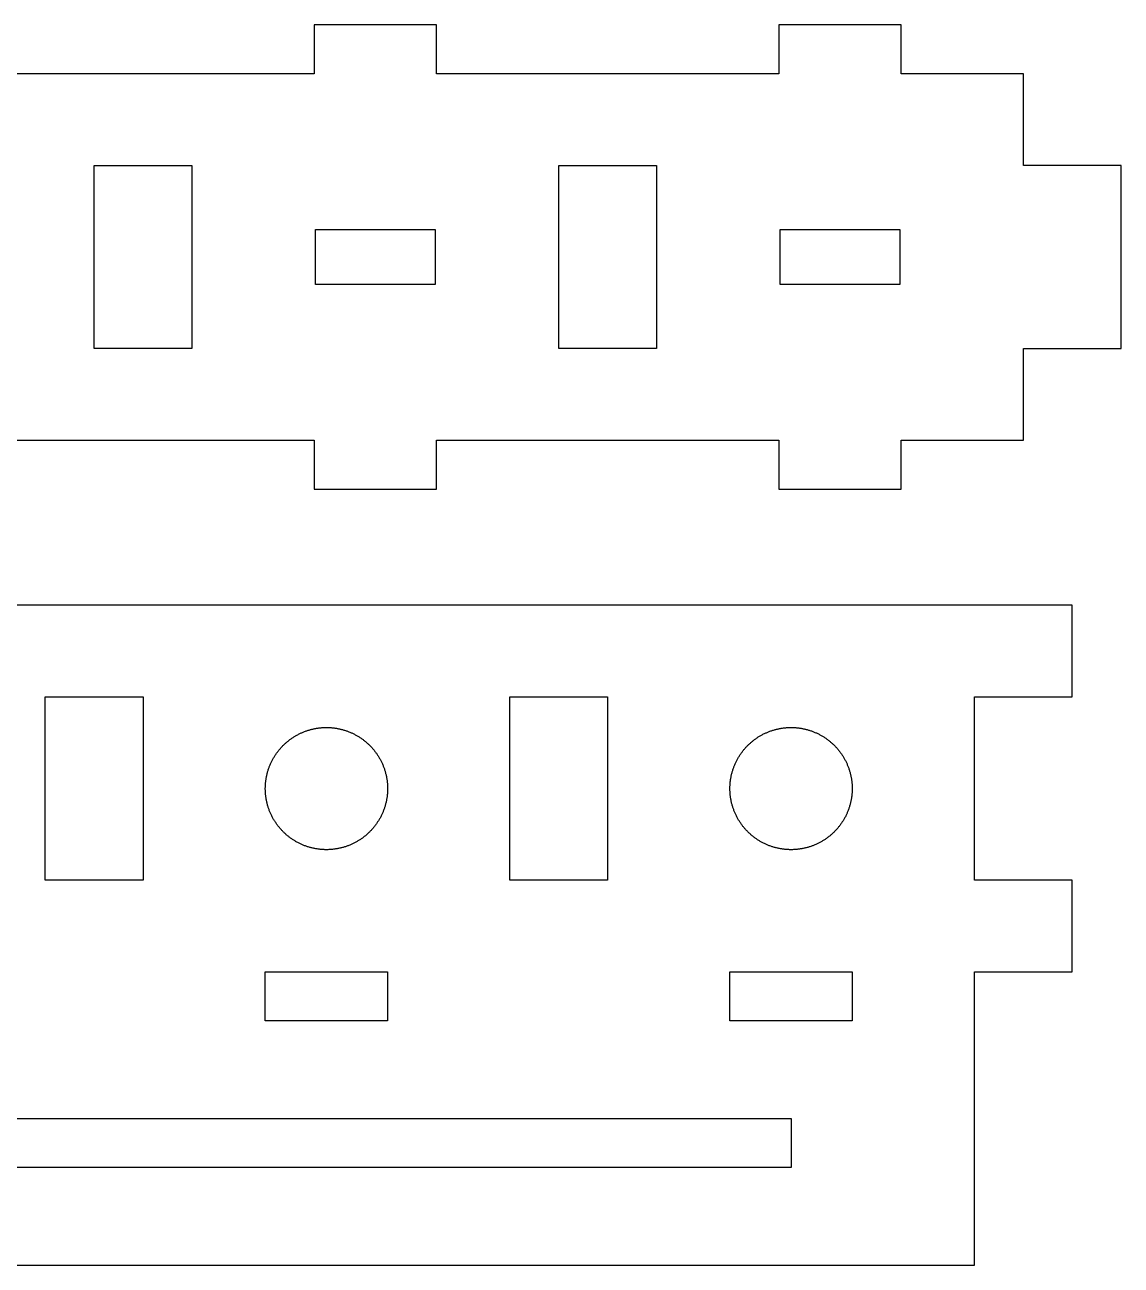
# Model space of a CAD drawing. Header units: metres. Extents: x -160 to 479, y -45 to 506.
# Drawn here: x 66.3 to 156, y 132 to 233.5 of the extents above; entities that cross this region are included whole.
import ezdxf

# ---------------------------------------------------------------- set-up
doc = ezdxf.new("R2010")
doc.units = ezdxf.units.M

msp = doc.modelspace()

# ---------------------------------------------------------------- linework, layer by layer
for p, q in [((100, 233.5), (90, 233.5)), ((90, 233.5), (90, 229.5)), ((100, 229.5), (100, 233.5)), ((138, 233.5), (128, 233.5)), ((128, 233.5), (128, 229.5)), ((138, 229.5), (138, 233.5)), ((90, 229.5), (62, 229.5)), ((128, 229.5), (100, 229.5)), ((148, 229.5), (138, 229.5)), ((148, 222), (148, 229.5)), ((72, 207), (72, 222)), ((72, 222), (80, 222)), ((80, 222), (80, 207)), ((110, 207), (110, 222)), ((110, 222), (118, 222)), ((118, 222), (118, 207)), ((156, 222), (148, 222)), ((156, 207), (156, 222)), ((90.11, 212.255), (90.11, 216.745)), ((90.11, 216.745), (99.89, 216.745)), ((99.89, 216.745), (99.89, 212.255)), ((128.11, 212.255), (128.11, 216.745)), ((128.11, 216.745), (137.89, 216.745)), ((137.89, 216.745), (137.89, 212.255)), ((99.89, 212.255), (90.11, 212.255)), ((137.89, 212.255), (128.11, 212.255)), ((80, 207), (72, 207)), ((118, 207), (110, 207)), ((148, 199.5), (148, 207)), ((148, 207), (156, 207)), ((62, 199.5), (90, 199.5)), ((90, 199.5), (90, 195.5)), ((100, 195.5), (100, 199.5)), ((100, 199.5), (128, 199.5)), ((128, 199.5), (128, 195.5)), ((138, 195.5), (138, 199.5)), ((138, 199.5), (148, 199.5)), ((90, 195.5), (100, 195.5)), ((128, 195.5), (138, 195.5)), ((152, 186), (-160, 186)), ((152, 178.5), (152, 186)), ((68, 163.5), (68, 178.5)), ((68, 178.5), (76, 178.5)), ((76, 178.5), (76, 163.5)), ((106, 163.5), (106, 178.5)), ((106, 178.5), (114, 178.5)), ((114, 178.5), (114, 163.5)), ((144, 163.5), (144, 178.5)), ((144, 178.5), (152, 178.5)), ((88.9855, 175.576), (89.0431, 175.601)), ((89.0431, 175.601), (89.1011, 175.625)), ((89.1011, 175.625), (89.1594, 175.649)), ((89.1594, 175.649), (89.2179, 175.672)), ((89.2179, 175.672), (89.2768, 175.694)), ((89.2768, 175.694), (89.3359, 175.715)), ((89.3359, 175.715), (89.3953, 175.735)), ((89.3953, 175.735), (89.4549, 175.755)), ((89.4549, 175.755), (89.5148, 175.774)), ((89.5148, 175.774), (89.5749, 175.793)), ((89.5749, 175.793), (89.6352, 175.81)), ((89.6352, 175.81), (89.6958, 175.827)), ((89.6958, 175.827), (89.7565, 175.843)), ((89.7565, 175.843), (89.8175, 175.858)), ((89.8175, 175.858), (89.8786, 175.873)), ((89.8786, 175.873), (89.94, 175.886)), ((89.94, 175.886), (90.0014, 175.899)), ((90.0014, 175.899), (90.0631, 175.911)), ((90.0631, 175.911), (90.1249, 175.923)), ((90.1249, 175.923), (90.1868, 175.933)), ((90.1868, 175.933), (90.2489, 175.943)), ((90.2489, 175.943), (90.311, 175.952)), ((90.311, 175.952), (90.3733, 175.961)), ((90.3733, 175.961), (90.4357, 175.968)), ((90.4357, 175.968), (90.4982, 175.975)), ((90.4982, 175.975), (90.5607, 175.981)), ((90.5607, 175.981), (90.6234, 175.986)), ((90.6234, 175.986), (90.686, 175.99)), ((90.686, 175.99), (90.7488, 175.994)), ((90.7488, 175.994), (90.8115, 175.996)), ((90.8115, 175.996), (90.8743, 175.998)), ((90.8743, 175.998), (90.9372, 176)), ((90.9372, 176), (91, 176)), ((91, 176), (91.0628, 176)), ((91.0628, 176), (91.1256, 175.998)), ((91.1256, 175.998), (91.1884, 175.996)), ((91.1884, 175.996), (91.2512, 175.994)), ((91.2512, 175.994), (91.3139, 175.99)), ((91.3139, 175.99), (91.3766, 175.986)), ((91.3766, 175.986), (91.4393, 175.981)), ((91.4393, 175.981), (91.5018, 175.975)), ((91.5018, 175.975), (91.5643, 175.968)), ((91.5643, 175.968), (91.6267, 175.961)), ((91.6267, 175.961), (91.6889, 175.952)), ((91.6889, 175.952), (91.7511, 175.943)), ((91.7511, 175.943), (91.8132, 175.933)), ((91.8132, 175.933), (91.8751, 175.923)), ((91.8751, 175.923), (91.9369, 175.911)), ((91.9369, 175.911), (91.9985, 175.899)), ((91.9985, 175.899), (92.06, 175.886)), ((92.06, 175.886), (92.1214, 175.873)), ((92.1214, 175.873), (92.1825, 175.858)), ((92.1825, 175.858), (92.2434, 175.843)), ((92.2434, 175.843), (92.3042, 175.827)), ((92.3042, 175.827), (92.3647, 175.81)), ((92.3647, 175.81), (92.4251, 175.793)), ((92.4251, 175.793), (92.4852, 175.774)), ((92.4852, 175.774), (92.5451, 175.755)), ((92.5451, 175.755), (92.6047, 175.735)), ((92.6047, 175.735), (92.6641, 175.715)), ((92.6641, 175.715), (92.7232, 175.694)), ((92.7232, 175.694), (92.7821, 175.672)), ((92.7821, 175.672), (92.8406, 175.649)), ((92.8406, 175.649), (92.8989, 175.625)), ((92.8989, 175.625), (92.9569, 175.601)), ((92.9569, 175.601), (93.0145, 175.576)), ((126.985, 175.576), (127.043, 175.601)), ((127.043, 175.601), (127.101, 175.625)), ((127.101, 175.625), (127.159, 175.649)), ((127.159, 175.649), (127.218, 175.672)), ((127.218, 175.672), (127.277, 175.694)), ((127.277, 175.694), (127.336, 175.715)), ((127.336, 175.715), (127.395, 175.735)), ((127.395, 175.735), (127.455, 175.755)), ((127.455, 175.755), (127.515, 175.774)), ((127.515, 175.774), (127.575, 175.793)), ((127.575, 175.793), (127.635, 175.81)), ((127.635, 175.81), (127.696, 175.827)), ((127.696, 175.827), (127.757, 175.843)), ((127.757, 175.843), (127.818, 175.858)), ((127.818, 175.858), (127.879, 175.873)), ((127.879, 175.873), (127.94, 175.886)), ((127.94, 175.886), (128.001, 175.899)), ((128.001, 175.899), (128.063, 175.911)), ((128.063, 175.911), (128.125, 175.923)), ((128.125, 175.923), (128.187, 175.933)), ((128.187, 175.933), (128.249, 175.943)), ((128.249, 175.943), (128.311, 175.952)), ((128.311, 175.952), (128.373, 175.961)), ((128.373, 175.961), (128.436, 175.968)), ((128.436, 175.968), (128.498, 175.975)), ((128.498, 175.975), (128.561, 175.981)), ((128.561, 175.981), (128.623, 175.986)), ((128.623, 175.986), (128.686, 175.99)), ((128.686, 175.99), (128.749, 175.994)), ((128.749, 175.994), (128.812, 175.996)), ((128.812, 175.996), (128.874, 175.998)), ((128.874, 175.998), (128.937, 176)), ((128.937, 176), (129, 176)), ((129, 176), (129.063, 176)), ((129.063, 176), (129.126, 175.998)), ((129.126, 175.998), (129.188, 175.996)), ((129.188, 175.996), (129.251, 175.994)), ((129.251, 175.994), (129.314, 175.99)), ((129.314, 175.99), (129.377, 175.986)), ((129.377, 175.986), (129.439, 175.981)), ((129.439, 175.981), (129.502, 175.975)), ((129.502, 175.975), (129.564, 175.968)), ((129.564, 175.968), (129.627, 175.961)), ((129.627, 175.961), (129.689, 175.952)), ((129.689, 175.952), (129.751, 175.943)), ((129.751, 175.943), (129.813, 175.933)), ((129.813, 175.933), (129.875, 175.923)), ((129.875, 175.923), (129.937, 175.911)), ((129.937, 175.911), (129.999, 175.899)), ((129.999, 175.899), (130.06, 175.886)), ((130.06, 175.886), (130.121, 175.873)), ((130.121, 175.873), (130.182, 175.858)), ((130.182, 175.858), (130.243, 175.843)), ((130.243, 175.843), (130.304, 175.827)), ((130.304, 175.827), (130.365, 175.81)), ((130.365, 175.81), (130.425, 175.793)), ((130.425, 175.793), (130.485, 175.774)), ((130.485, 175.774), (130.545, 175.755)), ((130.545, 175.755), (130.605, 175.735)), ((130.605, 175.735), (130.664, 175.715)), ((130.664, 175.715), (130.723, 175.694)), ((130.723, 175.694), (130.782, 175.672)), ((130.782, 175.672), (130.841, 175.649)), ((130.841, 175.649), (130.899, 175.625)), ((130.899, 175.625), (130.957, 175.601)), ((130.957, 175.601), (131.015, 175.576)), ((87.4867, 174.558), (87.5317, 174.602)), ((87.5317, 174.602), (87.5773, 174.645)), ((87.5773, 174.645), (87.6233, 174.688)), ((87.6233, 174.688), (87.6699, 174.73)), ((87.6699, 174.73), (87.7171, 174.771)), ((87.7171, 174.771), (87.7647, 174.812)), ((87.7647, 174.812), (87.8129, 174.853)), ((87.8129, 174.853), (87.8615, 174.892)), ((87.8615, 174.892), (87.9107, 174.931)), ((87.9107, 174.931), (87.9603, 174.97)), ((87.9603, 174.97), (88.0105, 175.008)), ((88.0105, 175.008), (88.0611, 175.045)), ((88.0611, 175.045), (88.1121, 175.082)), ((88.1121, 175.082), (88.1637, 175.118)), ((88.1637, 175.118), (88.2156, 175.153)), ((88.2156, 175.153), (88.268, 175.188)), ((88.268, 175.188), (88.3209, 175.222)), ((88.3209, 175.222), (88.3741, 175.255)), ((88.3741, 175.255), (88.4278, 175.288)), ((88.4278, 175.288), (88.4819, 175.32)), ((88.4819, 175.32), (88.5364, 175.351)), ((88.5364, 175.351), (88.5912, 175.382)), ((88.5912, 175.382), (88.6465, 175.411)), ((88.6465, 175.411), (88.7021, 175.441)), ((88.7021, 175.441), (88.7581, 175.469)), ((88.7581, 175.469), (88.8144, 175.497)), ((88.8144, 175.497), (88.8711, 175.524)), ((88.8711, 175.524), (88.9281, 175.551)), ((88.9281, 175.551), (88.9855, 175.576)), ((93.0145, 175.576), (93.0719, 175.551)), ((93.0719, 175.551), (93.1289, 175.524)), ((93.1289, 175.524), (93.1856, 175.497)), ((93.1856, 175.497), (93.2419, 175.469)), ((93.2419, 175.469), (93.2979, 175.441)), ((93.2979, 175.441), (93.3535, 175.411)), ((93.3535, 175.411), (93.4088, 175.382)), ((93.4088, 175.382), (93.4636, 175.351)), ((93.4636, 175.351), (93.5181, 175.32)), ((93.5181, 175.32), (93.5722, 175.288)), ((93.5722, 175.288), (93.6259, 175.255)), ((93.6259, 175.255), (93.6791, 175.222)), ((93.6791, 175.222), (93.732, 175.188)), ((93.732, 175.188), (93.7844, 175.153)), ((93.7844, 175.153), (93.8363, 175.118)), ((93.8363, 175.118), (93.8879, 175.082)), ((93.8879, 175.082), (93.9389, 175.045)), ((93.9389, 175.045), (93.9895, 175.008)), ((93.9895, 175.008), (94.0396, 174.97)), ((94.0396, 174.97), (94.0893, 174.931)), ((94.0893, 174.931), (94.1384, 174.892)), ((94.1384, 174.892), (94.1871, 174.853)), ((94.1871, 174.853), (94.2353, 174.812)), ((94.2353, 174.812), (94.2829, 174.771)), ((94.2829, 174.771), (94.33, 174.73)), ((94.33, 174.73), (94.3767, 174.688)), ((94.3767, 174.688), (94.4227, 174.645)), ((94.4227, 174.645), (94.4683, 174.602)), ((94.4683, 174.602), (94.5132, 174.558)), ((125.487, 174.558), (125.532, 174.602)), ((125.532, 174.602), (125.577, 174.645)), ((125.577, 174.645), (125.623, 174.688)), ((125.623, 174.688), (125.67, 174.73)), ((125.67, 174.73), (125.717, 174.771)), ((125.717, 174.771), (125.765, 174.812)), ((125.765, 174.812), (125.813, 174.853)), ((125.813, 174.853), (125.862, 174.892)), ((125.862, 174.892), (125.911, 174.931)), ((125.911, 174.931), (125.96, 174.97)), ((125.96, 174.97), (126.01, 175.008)), ((126.01, 175.008), (126.061, 175.045)), ((126.061, 175.045), (126.112, 175.082)), ((126.112, 175.082), (126.164, 175.118)), ((126.164, 175.118), (126.216, 175.153)), ((126.216, 175.153), (126.268, 175.188)), ((126.268, 175.188), (126.321, 175.222)), ((126.321, 175.222), (126.374, 175.255)), ((126.374, 175.255), (126.428, 175.288)), ((126.428, 175.288), (126.482, 175.32)), ((126.482, 175.32), (126.536, 175.351)), ((126.536, 175.351), (126.591, 175.382)), ((126.591, 175.382), (126.646, 175.411)), ((126.646, 175.411), (126.702, 175.441)), ((126.702, 175.441), (126.758, 175.469)), ((126.758, 175.469), (126.814, 175.497)), ((126.814, 175.497), (126.871, 175.524)), ((126.871, 175.524), (126.928, 175.551)), ((126.928, 175.551), (126.985, 175.576)), ((131.015, 175.576), (131.072, 175.551)), ((131.072, 175.551), (131.129, 175.524)), ((131.129, 175.524), (131.186, 175.497)), ((131.186, 175.497), (131.242, 175.469)), ((131.242, 175.469), (131.298, 175.441)), ((131.298, 175.441), (131.354, 175.411)), ((131.354, 175.411), (131.409, 175.382)), ((131.409, 175.382), (131.464, 175.351)), ((131.464, 175.351), (131.518, 175.32)), ((131.518, 175.32), (131.572, 175.288)), ((131.572, 175.288), (131.626, 175.255)), ((131.626, 175.255), (131.679, 175.222)), ((131.679, 175.222), (131.732, 175.188)), ((131.732, 175.188), (131.784, 175.153)), ((131.784, 175.153), (131.836, 175.118)), ((131.836, 175.118), (131.888, 175.082)), ((131.888, 175.082), (131.939, 175.045)), ((131.939, 175.045), (131.99, 175.008)), ((131.99, 175.008), (132.04, 174.97)), ((132.04, 174.97), (132.089, 174.931)), ((132.089, 174.931), (132.138, 174.892)), ((132.138, 174.892), (132.187, 174.853)), ((132.187, 174.853), (132.235, 174.812)), ((132.235, 174.812), (132.283, 174.771)), ((132.283, 174.771), (132.33, 174.73)), ((132.33, 174.73), (132.377, 174.688)), ((132.377, 174.688), (132.423, 174.645)), ((132.423, 174.645), (132.468, 174.602)), ((132.468, 174.602), (132.513, 174.558)), ((86.6804, 173.518), (86.7124, 173.572)), ((86.7124, 173.572), (86.745, 173.626)), ((86.745, 173.626), (86.7784, 173.679)), ((86.7784, 173.679), (86.8123, 173.732)), ((86.8123, 173.732), (86.847, 173.784)), ((86.847, 173.784), (86.8823, 173.836)), ((86.8823, 173.836), (86.9183, 173.888)), ((86.9183, 173.888), (86.9549, 173.939)), ((86.9549, 173.939), (86.9922, 173.99)), ((86.9922, 173.99), (87.03, 174.04)), ((87.03, 174.04), (87.0686, 174.089)), ((87.0686, 174.089), (87.1077, 174.138)), ((87.1077, 174.138), (87.1474, 174.187)), ((87.1474, 174.187), (87.1878, 174.235)), ((87.1878, 174.235), (87.2287, 174.283)), ((87.2287, 174.283), (87.2703, 174.33)), ((87.2703, 174.33), (87.3124, 174.377)), ((87.3124, 174.377), (87.3551, 174.423)), ((87.3551, 174.423), (87.3985, 174.468)), ((87.3985, 174.468), (87.4423, 174.513)), ((87.4423, 174.513), (87.4867, 174.558)), ((94.5132, 174.558), (94.5577, 174.513)), ((94.5577, 174.513), (94.6015, 174.468)), ((94.6015, 174.468), (94.6448, 174.423)), ((94.6448, 174.423), (94.6876, 174.377)), ((94.6876, 174.377), (94.7297, 174.33)), ((94.7297, 174.33), (94.7713, 174.283)), ((94.7713, 174.283), (94.8122, 174.235)), ((94.8122, 174.235), (94.8526, 174.187)), ((94.8526, 174.187), (94.8923, 174.138)), ((94.8923, 174.138), (94.9314, 174.089)), ((94.9314, 174.089), (94.9699, 174.04)), ((94.9699, 174.04), (95.0078, 173.99)), ((95.0078, 173.99), (95.0451, 173.939)), ((95.0451, 173.939), (95.0817, 173.888)), ((95.0817, 173.888), (95.1177, 173.836)), ((95.1177, 173.836), (95.153, 173.784)), ((95.153, 173.784), (95.1876, 173.732)), ((95.1876, 173.732), (95.2216, 173.679)), ((95.2216, 173.679), (95.255, 173.626)), ((95.255, 173.626), (95.2876, 173.572)), ((95.2876, 173.572), (95.3196, 173.518)), ((124.68, 173.518), (124.712, 173.572)), ((124.712, 173.572), (124.745, 173.626)), ((124.745, 173.626), (124.778, 173.679)), ((124.778, 173.679), (124.812, 173.732)), ((124.812, 173.732), (124.847, 173.784)), ((124.847, 173.784), (124.882, 173.836)), ((124.882, 173.836), (124.918, 173.888)), ((124.918, 173.888), (124.955, 173.939)), ((124.955, 173.939), (124.992, 173.99)), ((124.992, 173.99), (125.03, 174.04)), ((125.03, 174.04), (125.069, 174.089)), ((125.069, 174.089), (125.108, 174.138)), ((125.108, 174.138), (125.147, 174.187)), ((125.147, 174.187), (125.188, 174.235)), ((125.188, 174.235), (125.229, 174.283)), ((125.229, 174.283), (125.27, 174.33)), ((125.27, 174.33), (125.312, 174.377)), ((125.312, 174.377), (125.355, 174.423)), ((125.355, 174.423), (125.398, 174.468)), ((125.398, 174.468), (125.442, 174.513)), ((125.442, 174.513), (125.487, 174.558)), ((132.513, 174.558), (132.558, 174.513)), ((132.558, 174.513), (132.602, 174.468)), ((132.602, 174.468), (132.645, 174.423)), ((132.645, 174.423), (132.688, 174.377)), ((132.688, 174.377), (132.73, 174.33)), ((132.73, 174.33), (132.771, 174.283)), ((132.771, 174.283), (132.812, 174.235)), ((132.812, 174.235), (132.853, 174.187)), ((132.853, 174.187), (132.892, 174.138)), ((132.892, 174.138), (132.931, 174.089)), ((132.931, 174.089), (132.97, 174.04)), ((132.97, 174.04), (133.008, 173.99)), ((133.008, 173.99), (133.045, 173.939)), ((133.045, 173.939), (133.082, 173.888)), ((133.082, 173.888), (133.118, 173.836)), ((133.118, 173.836), (133.153, 173.784)), ((133.153, 173.784), (133.188, 173.732)), ((133.188, 173.732), (133.222, 173.679)), ((133.222, 173.679), (133.255, 173.626)), ((133.255, 173.626), (133.288, 173.572)), ((133.288, 173.572), (133.32, 173.518)), ((86.2447, 172.545), (86.2645, 172.605)), ((86.2645, 172.605), (86.285, 172.664)), ((86.285, 172.664), (86.3063, 172.723)), ((86.3063, 172.723), (86.3284, 172.782)), ((86.3284, 172.782), (86.3511, 172.841)), ((86.3511, 172.841), (86.3746, 172.899)), ((86.3746, 172.899), (86.3988, 172.957)), ((86.3988, 172.957), (86.4238, 173.015)), ((86.4238, 173.015), (86.4495, 173.072)), ((86.4495, 173.072), (86.4759, 173.129)), ((86.4759, 173.129), (86.503, 173.186)), ((86.503, 173.186), (86.5308, 173.242)), ((86.5308, 173.242), (86.5593, 173.298)), ((86.5593, 173.298), (86.5885, 173.354)), ((86.5885, 173.354), (86.6185, 173.409)), ((86.6185, 173.409), (86.6491, 173.464)), ((86.6491, 173.464), (86.6804, 173.518)), ((95.3196, 173.518), (95.3509, 173.464)), ((95.3509, 173.464), (95.3815, 173.409)), ((95.3815, 173.409), (95.4115, 173.354)), ((95.4115, 173.354), (95.4407, 173.298)), ((95.4407, 173.298), (95.4692, 173.242)), ((95.4692, 173.242), (95.497, 173.186)), ((95.497, 173.186), (95.5241, 173.129)), ((95.5241, 173.129), (95.5505, 173.072)), ((95.5505, 173.072), (95.5762, 173.015)), ((95.5762, 173.015), (95.6012, 172.957)), ((95.6012, 172.957), (95.6254, 172.899)), ((95.6254, 172.899), (95.6489, 172.841)), ((95.6489, 172.841), (95.6716, 172.782)), ((95.6716, 172.782), (95.6937, 172.723)), ((95.6937, 172.723), (95.715, 172.664)), ((95.715, 172.664), (95.7355, 172.605)), ((95.7355, 172.605), (95.7553, 172.545)), ((124.245, 172.545), (124.264, 172.605)), ((124.264, 172.605), (124.285, 172.664)), ((124.285, 172.664), (124.306, 172.723)), ((124.306, 172.723), (124.328, 172.782)), ((124.328, 172.782), (124.351, 172.841)), ((124.351, 172.841), (124.375, 172.899)), ((124.375, 172.899), (124.399, 172.957)), ((124.399, 172.957), (124.424, 173.015)), ((124.424, 173.015), (124.449, 173.072)), ((124.449, 173.072), (124.476, 173.129)), ((124.476, 173.129), (124.503, 173.186)), ((124.503, 173.186), (124.531, 173.242)), ((124.531, 173.242), (124.559, 173.298)), ((124.559, 173.298), (124.589, 173.354)), ((124.589, 173.354), (124.618, 173.409)), ((124.618, 173.409), (124.649, 173.464)), ((124.649, 173.464), (124.68, 173.518)), ((133.32, 173.518), (133.351, 173.464)), ((133.351, 173.464), (133.382, 173.409)), ((133.382, 173.409), (133.411, 173.354)), ((133.411, 173.354), (133.441, 173.298)), ((133.441, 173.298), (133.469, 173.242)), ((133.469, 173.242), (133.497, 173.186)), ((133.497, 173.186), (133.524, 173.129)), ((133.524, 173.129), (133.551, 173.072)), ((133.551, 173.072), (133.576, 173.015)), ((133.576, 173.015), (133.601, 172.957)), ((133.601, 172.957), (133.625, 172.899)), ((133.625, 172.899), (133.649, 172.841)), ((133.649, 172.841), (133.672, 172.782)), ((133.672, 172.782), (133.694, 172.723)), ((133.694, 172.723), (133.715, 172.664)), ((133.715, 172.664), (133.735, 172.605)), ((133.735, 172.605), (133.755, 172.545)), ((86.0252, 171.502), (86.0319, 171.564)), ((86.0319, 171.564), (86.0394, 171.627)), ((86.0394, 171.627), (86.0477, 171.689)), ((86.0477, 171.689), (86.0567, 171.751)), ((86.0567, 171.751), (86.0666, 171.813)), ((86.0666, 171.813), (86.0772, 171.875)), ((86.0772, 171.875), (86.0886, 171.937)), ((86.0886, 171.937), (86.1007, 171.999)), ((86.1007, 171.999), (86.1136, 172.06)), ((86.1136, 172.06), (86.1274, 172.121)), ((86.1274, 172.121), (86.1418, 172.182)), ((86.1418, 172.182), (86.1571, 172.243)), ((86.1571, 172.243), (86.1731, 172.304)), ((86.1731, 172.304), (86.1898, 172.365)), ((86.1898, 172.365), (86.2074, 172.425)), ((86.2074, 172.425), (86.2257, 172.485)), ((86.2257, 172.485), (86.2447, 172.545)), ((95.7553, 172.545), (95.7743, 172.485)), ((95.7743, 172.485), (95.7926, 172.425)), ((95.7926, 172.425), (95.8101, 172.365)), ((95.8101, 172.365), (95.8269, 172.304)), ((95.8269, 172.304), (95.8429, 172.243)), ((95.8429, 172.243), (95.8582, 172.182)), ((95.8582, 172.182), (95.8726, 172.121)), ((95.8726, 172.121), (95.8863, 172.06)), ((95.8863, 172.06), (95.8993, 171.999)), ((95.8993, 171.999), (95.9114, 171.937)), ((95.9114, 171.937), (95.9228, 171.875)), ((95.9228, 171.875), (95.9334, 171.813)), ((95.9334, 171.813), (95.9433, 171.751)), ((95.9433, 171.751), (95.9523, 171.689)), ((95.9523, 171.689), (95.9606, 171.627)), ((95.9606, 171.627), (95.968, 171.564)), ((95.968, 171.564), (95.9747, 171.502)), ((124.025, 171.502), (124.032, 171.564)), ((124.032, 171.564), (124.039, 171.627)), ((124.039, 171.627), (124.048, 171.689)), ((124.048, 171.689), (124.057, 171.751)), ((124.057, 171.751), (124.067, 171.813)), ((124.067, 171.813), (124.077, 171.875)), ((124.077, 171.875), (124.089, 171.937)), ((124.089, 171.937), (124.101, 171.999)), ((124.101, 171.999), (124.114, 172.06)), ((124.114, 172.06), (124.127, 172.121)), ((124.127, 172.121), (124.142, 172.182)), ((124.142, 172.182), (124.157, 172.243)), ((124.157, 172.243), (124.173, 172.304)), ((124.173, 172.304), (124.19, 172.365)), ((124.19, 172.365), (124.207, 172.425)), ((124.207, 172.425), (124.226, 172.485)), ((124.226, 172.485), (124.245, 172.545)), ((133.755, 172.545), (133.774, 172.485)), ((133.774, 172.485), (133.793, 172.425)), ((133.793, 172.425), (133.81, 172.365)), ((133.81, 172.365), (133.827, 172.304)), ((133.827, 172.304), (133.843, 172.243)), ((133.843, 172.243), (133.858, 172.182)), ((133.858, 172.182), (133.873, 172.121)), ((133.873, 172.121), (133.886, 172.06)), ((133.886, 172.06), (133.899, 171.999)), ((133.899, 171.999), (133.911, 171.937)), ((133.911, 171.937), (133.923, 171.875)), ((133.923, 171.875), (133.933, 171.813)), ((133.933, 171.813), (133.943, 171.751)), ((133.943, 171.751), (133.952, 171.689)), ((133.952, 171.689), (133.961, 171.627)), ((133.961, 171.627), (133.968, 171.564)), ((133.968, 171.564), (133.975, 171.502)), ((86, 171), (86.0004, 171.063)), ((86.0004, 170.937), (86, 171)), ((86.0004, 171.063), (86.0016, 171.126)), ((86.0016, 170.874), (86.0004, 170.937)), ((86.0016, 171.126), (86.0035, 171.188)), ((86.0035, 170.812), (86.0016, 170.874)), ((86.0035, 171.188), (86.0063, 171.251)), ((86.0063, 170.749), (86.0035, 170.812)), ((86.0063, 171.251), (86.0099, 171.314)), ((86.0099, 170.686), (86.0063, 170.749)), ((86.0099, 171.314), (86.0142, 171.377)), ((86.0142, 170.623), (86.0099, 170.686)), ((86.0142, 171.377), (86.0193, 171.439)), ((86.0193, 170.561), (86.0142, 170.623)), ((86.0193, 171.439), (86.0252, 171.502)), ((86.0252, 170.498), (86.0193, 170.561)), ((95.9747, 171.502), (95.9807, 171.439)), ((95.9807, 170.561), (95.9747, 170.498)), ((95.9807, 171.439), (95.9858, 171.377)), ((95.9858, 170.623), (95.9807, 170.561)), ((95.9858, 171.377), (95.9901, 171.314)), ((95.9901, 170.686), (95.9858, 170.623)), ((95.9901, 171.314), (95.9937, 171.251)), ((95.9937, 170.749), (95.9901, 170.686)), ((95.9937, 171.251), (95.9964, 171.188)), ((95.9964, 170.812), (95.9937, 170.749)), ((95.9964, 171.188), (95.9984, 171.126)), ((95.9984, 170.874), (95.9964, 170.812)), ((95.9984, 171.126), (95.9996, 171.063)), ((95.9996, 170.937), (95.9984, 170.874)), ((95.9996, 171.063), (96, 171)), ((96, 171), (95.9996, 170.937)), ((124, 171.063), (124.002, 171.126)), ((124, 171), (124, 171.063)), ((124, 170.937), (124, 171)), ((124.002, 170.874), (124, 170.937)), ((124.002, 171.126), (124.004, 171.188)), ((124.004, 170.812), (124.002, 170.874)), ((124.004, 171.188), (124.006, 171.251)), ((124.006, 170.749), (124.004, 170.812)), ((124.006, 171.251), (124.01, 171.314)), ((124.01, 170.686), (124.006, 170.749)), ((124.01, 171.314), (124.014, 171.377)), ((124.014, 170.623), (124.01, 170.686)), ((124.014, 171.377), (124.019, 171.439)), ((124.019, 170.561), (124.014, 170.623)), ((124.019, 171.439), (124.025, 171.502)), ((124.025, 170.498), (124.019, 170.561)), ((133.975, 171.502), (133.981, 171.439)), ((133.981, 170.561), (133.975, 170.498)), ((133.981, 171.439), (133.986, 171.377)), ((133.986, 170.623), (133.981, 170.561)), ((133.986, 171.377), (133.99, 171.314)), ((133.99, 170.686), (133.986, 170.623)), ((133.99, 171.314), (133.994, 171.251)), ((133.994, 170.749), (133.99, 170.686)), ((133.994, 171.251), (133.996, 171.188)), ((133.996, 170.812), (133.994, 170.749)), ((133.996, 171.188), (133.998, 171.126)), ((133.998, 170.874), (133.996, 170.812)), ((133.998, 171.126), (134, 171.063)), ((134, 170.937), (133.998, 170.874)), ((134, 171.063), (134, 171)), ((134, 171), (134, 170.937)), ((86.0319, 170.436), (86.0252, 170.498)), ((86.0394, 170.373), (86.0319, 170.436)), ((86.0477, 170.311), (86.0394, 170.373)), ((86.0567, 170.249), (86.0477, 170.311)), ((86.0666, 170.187), (86.0567, 170.249)), ((86.0772, 170.125), (86.0666, 170.187)), ((86.0886, 170.063), (86.0772, 170.125)), ((86.1007, 170.001), (86.0886, 170.063)), ((86.1136, 169.94), (86.1007, 170.001)), ((86.1274, 169.879), (86.1136, 169.94)), ((86.1418, 169.818), (86.1274, 169.879)), ((86.1571, 169.757), (86.1418, 169.818)), ((86.1731, 169.696), (86.1571, 169.757)), ((86.1898, 169.635), (86.1731, 169.696)), ((86.2074, 169.575), (86.1898, 169.635)), ((86.2257, 169.515), (86.2074, 169.575)), ((86.2447, 169.455), (86.2257, 169.515)), ((95.7743, 169.515), (95.7553, 169.455)), ((95.7926, 169.575), (95.7743, 169.515)), ((95.8101, 169.635), (95.7926, 169.575)), ((95.8269, 169.696), (95.8101, 169.635)), ((95.8429, 169.757), (95.8269, 169.696)), ((95.8582, 169.818), (95.8429, 169.757)), ((95.8726, 169.879), (95.8582, 169.818)), ((95.8863, 169.94), (95.8726, 169.879)), ((95.8993, 170.001), (95.8863, 169.94)), ((95.9114, 170.063), (95.8993, 170.001)), ((95.9228, 170.125), (95.9114, 170.063)), ((95.9334, 170.187), (95.9228, 170.125)), ((95.9433, 170.249), (95.9334, 170.187)), ((95.9523, 170.311), (95.9433, 170.249)), ((95.9606, 170.373), (95.9523, 170.311)), ((95.968, 170.436), (95.9606, 170.373)), ((95.9747, 170.498), (95.968, 170.436)), ((124.032, 170.436), (124.025, 170.498)), ((124.039, 170.373), (124.032, 170.436)), ((124.048, 170.311), (124.039, 170.373)), ((124.057, 170.249), (124.048, 170.311)), ((124.067, 170.187), (124.057, 170.249)), ((124.077, 170.125), (124.067, 170.187)), ((124.089, 170.063), (124.077, 170.125)), ((124.101, 170.001), (124.089, 170.063)), ((124.114, 169.94), (124.101, 170.001)), ((124.127, 169.879), (124.114, 169.94)), ((124.142, 169.818), (124.127, 169.879)), ((124.157, 169.757), (124.142, 169.818)), ((124.173, 169.696), (124.157, 169.757)), ((124.19, 169.635), (124.173, 169.696)), ((124.207, 169.575), (124.19, 169.635)), ((124.226, 169.515), (124.207, 169.575)), ((124.245, 169.455), (124.226, 169.515)), ((133.774, 169.515), (133.755, 169.455)), ((133.793, 169.575), (133.774, 169.515)), ((133.81, 169.635), (133.793, 169.575)), ((133.827, 169.696), (133.81, 169.635)), ((133.843, 169.757), (133.827, 169.696)), ((133.858, 169.818), (133.843, 169.757)), ((133.873, 169.879), (133.858, 169.818)), ((133.886, 169.94), (133.873, 169.879)), ((133.899, 170.001), (133.886, 169.94)), ((133.911, 170.063), (133.899, 170.001)), ((133.923, 170.125), (133.911, 170.063)), ((133.933, 170.187), (133.923, 170.125)), ((133.943, 170.249), (133.933, 170.187)), ((133.952, 170.311), (133.943, 170.249)), ((133.961, 170.373), (133.952, 170.311)), ((133.968, 170.436), (133.961, 170.373)), ((133.975, 170.498), (133.968, 170.436)), ((86.2645, 169.395), (86.2447, 169.455)), ((86.285, 169.336), (86.2645, 169.395)), ((86.3063, 169.277), (86.285, 169.336)), ((86.3284, 169.218), (86.3063, 169.277)), ((86.3511, 169.159), (86.3284, 169.218)), ((86.3746, 169.101), (86.3511, 169.159)), ((86.3988, 169.043), (86.3746, 169.101)), ((86.4238, 168.985), (86.3988, 169.043)), ((86.4495, 168.928), (86.4238, 168.985)), ((86.4759, 168.871), (86.4495, 168.928)), ((86.503, 168.814), (86.4759, 168.871)), ((86.5308, 168.758), (86.503, 168.814)), ((86.5593, 168.702), (86.5308, 168.758)), ((86.5885, 168.646), (86.5593, 168.702)), ((86.6185, 168.591), (86.5885, 168.646)), ((86.6491, 168.536), (86.6185, 168.591)), ((86.6804, 168.482), (86.6491, 168.536)), ((95.3509, 168.536), (95.3196, 168.482)), ((95.3815, 168.591), (95.3509, 168.536)), ((95.4115, 168.646), (95.3815, 168.591)), ((95.4407, 168.702), (95.4115, 168.646)), ((95.4692, 168.758), (95.4407, 168.702)), ((95.497, 168.814), (95.4692, 168.758)), ((95.5241, 168.871), (95.497, 168.814)), ((95.5505, 168.928), (95.5241, 168.871)), ((95.5762, 168.985), (95.5505, 168.928)), ((95.6012, 169.043), (95.5762, 168.985)), ((95.6254, 169.101), (95.6012, 169.043)), ((95.6489, 169.159), (95.6254, 169.101)), ((95.6716, 169.218), (95.6489, 169.159)), ((95.6937, 169.277), (95.6716, 169.218)), ((95.715, 169.336), (95.6937, 169.277)), ((95.7355, 169.395), (95.715, 169.336)), ((95.7553, 169.455), (95.7355, 169.395)), ((124.264, 169.395), (124.245, 169.455)), ((124.285, 169.336), (124.264, 169.395)), ((124.306, 169.277), (124.285, 169.336)), ((124.328, 169.218), (124.306, 169.277)), ((124.351, 169.159), (124.328, 169.218)), ((124.375, 169.101), (124.351, 169.159)), ((124.399, 169.043), (124.375, 169.101)), ((124.424, 168.985), (124.399, 169.043)), ((124.449, 168.928), (124.424, 168.985)), ((124.476, 168.871), (124.449, 168.928)), ((124.503, 168.814), (124.476, 168.871)), ((124.531, 168.758), (124.503, 168.814)), ((124.559, 168.702), (124.531, 168.758)), ((124.589, 168.646), (124.559, 168.702)), ((124.618, 168.591), (124.589, 168.646)), ((124.649, 168.536), (124.618, 168.591)), ((124.68, 168.482), (124.649, 168.536)), ((133.351, 168.536), (133.32, 168.482)), ((133.382, 168.591), (133.351, 168.536)), ((133.411, 168.646), (133.382, 168.591)), ((133.441, 168.702), (133.411, 168.646)), ((133.469, 168.758), (133.441, 168.702)), ((133.497, 168.814), (133.469, 168.758)), ((133.524, 168.871), (133.497, 168.814)), ((133.551, 168.928), (133.524, 168.871)), ((133.576, 168.985), (133.551, 168.928)), ((133.601, 169.043), (133.576, 168.985)), ((133.625, 169.101), (133.601, 169.043)), ((133.649, 169.159), (133.625, 169.101)), ((133.672, 169.218), (133.649, 169.159)), ((133.694, 169.277), (133.672, 169.218)), ((133.715, 169.336), (133.694, 169.277)), ((133.735, 169.395), (133.715, 169.336)), ((133.755, 169.455), (133.735, 169.395)), ((86.7124, 168.428), (86.6804, 168.482)), ((86.745, 168.374), (86.7124, 168.428)), ((86.7784, 168.321), (86.745, 168.374)), ((86.8123, 168.268), (86.7784, 168.321)), ((86.847, 168.216), (86.8123, 168.268)), ((86.8823, 168.164), (86.847, 168.216)), ((86.9183, 168.112), (86.8823, 168.164)), ((86.9549, 168.061), (86.9183, 168.112)), ((86.9922, 168.01), (86.9549, 168.061)), ((87.03, 167.96), (86.9922, 168.01)), ((87.0686, 167.911), (87.03, 167.96)), ((87.1077, 167.862), (87.0686, 167.911)), ((87.1474, 167.813), (87.1077, 167.862)), ((87.1878, 167.765), (87.1474, 167.813)), ((87.2287, 167.717), (87.1878, 167.765)), ((87.2703, 167.67), (87.2287, 167.717)), ((87.3124, 167.623), (87.2703, 167.67)), ((87.3551, 167.577), (87.3124, 167.623)), ((87.3985, 167.532), (87.3551, 167.577)), ((87.4423, 167.487), (87.3985, 167.532)), ((87.4867, 167.442), (87.4423, 167.487)), ((94.5577, 167.487), (94.5132, 167.442)), ((94.6015, 167.532), (94.5577, 167.487)), ((94.6448, 167.577), (94.6015, 167.532)), ((94.6876, 167.623), (94.6448, 167.577)), ((94.7297, 167.67), (94.6876, 167.623)), ((94.7713, 167.717), (94.7297, 167.67)), ((94.8122, 167.765), (94.7713, 167.717)), ((94.8526, 167.813), (94.8122, 167.765)), ((94.8923, 167.862), (94.8526, 167.813)), ((94.9314, 167.911), (94.8923, 167.862)), ((94.9699, 167.96), (94.9314, 167.911)), ((95.0078, 168.01), (94.9699, 167.96)), ((95.0451, 168.061), (95.0078, 168.01)), ((95.0817, 168.112), (95.0451, 168.061)), ((95.1177, 168.164), (95.0817, 168.112)), ((95.153, 168.216), (95.1177, 168.164)), ((95.1876, 168.268), (95.153, 168.216)), ((95.2216, 168.321), (95.1876, 168.268)), ((95.255, 168.374), (95.2216, 168.321)), ((95.2876, 168.428), (95.255, 168.374)), ((95.3196, 168.482), (95.2876, 168.428)), ((124.712, 168.428), (124.68, 168.482)), ((124.745, 168.374), (124.712, 168.428)), ((124.778, 168.321), (124.745, 168.374)), ((124.812, 168.268), (124.778, 168.321)), ((124.847, 168.216), (124.812, 168.268)), ((124.882, 168.164), (124.847, 168.216)), ((124.918, 168.112), (124.882, 168.164)), ((124.955, 168.061), (124.918, 168.112)), ((124.992, 168.01), (124.955, 168.061)), ((125.03, 167.96), (124.992, 168.01)), ((125.069, 167.911), (125.03, 167.96)), ((125.108, 167.862), (125.069, 167.911)), ((125.147, 167.813), (125.108, 167.862)), ((125.188, 167.765), (125.147, 167.813)), ((125.229, 167.717), (125.188, 167.765)), ((125.27, 167.67), (125.229, 167.717)), ((125.312, 167.623), (125.27, 167.67)), ((125.355, 167.577), (125.312, 167.623)), ((125.398, 167.532), (125.355, 167.577)), ((125.442, 167.487), (125.398, 167.532)), ((125.487, 167.442), (125.442, 167.487)), ((132.558, 167.487), (132.513, 167.442)), ((132.602, 167.532), (132.558, 167.487)), ((132.645, 167.577), (132.602, 167.532)), ((132.688, 167.623), (132.645, 167.577)), ((132.73, 167.67), (132.688, 167.623)), ((132.771, 167.717), (132.73, 167.67)), ((132.812, 167.765), (132.771, 167.717)), ((132.853, 167.813), (132.812, 167.765)), ((132.892, 167.862), (132.853, 167.813)), ((132.931, 167.911), (132.892, 167.862)), ((132.97, 167.96), (132.931, 167.911)), ((133.008, 168.01), (132.97, 167.96)), ((133.045, 168.061), (133.008, 168.01)), ((133.082, 168.112), (133.045, 168.061)), ((133.118, 168.164), (133.082, 168.112)), ((133.153, 168.216), (133.118, 168.164)), ((133.188, 168.268), (133.153, 168.216)), ((133.222, 168.321), (133.188, 168.268)), ((133.255, 168.374), (133.222, 168.321)), ((133.288, 168.428), (133.255, 168.374)), ((133.32, 168.482), (133.288, 168.428)), ((87.5317, 167.398), (87.4867, 167.442)), ((87.5773, 167.355), (87.5317, 167.398)), ((87.6233, 167.312), (87.5773, 167.355)), ((87.6699, 167.27), (87.6233, 167.312)), ((87.7171, 167.229), (87.6699, 167.27)), ((87.7647, 167.188), (87.7171, 167.229)), ((87.8129, 167.147), (87.7647, 167.188)), ((87.8615, 167.108), (87.8129, 167.147)), ((87.9107, 167.069), (87.8615, 167.108)), ((87.9603, 167.03), (87.9107, 167.069)), ((88.0105, 166.992), (87.9603, 167.03)), ((88.0611, 166.955), (88.0105, 166.992)), ((88.1121, 166.918), (88.0611, 166.955)), ((88.1637, 166.882), (88.1121, 166.918)), ((88.2156, 166.847), (88.1637, 166.882)), ((88.268, 166.812), (88.2156, 166.847)), ((88.3209, 166.778), (88.268, 166.812)), ((88.3741, 166.745), (88.3209, 166.778)), ((88.4278, 166.712), (88.3741, 166.745)), ((88.4819, 166.68), (88.4278, 166.712)), ((88.5364, 166.649), (88.4819, 166.68)), ((88.5912, 166.618), (88.5364, 166.649)), ((88.6465, 166.589), (88.5912, 166.618)), ((88.7021, 166.559), (88.6465, 166.589)), ((88.7581, 166.531), (88.7021, 166.559)), ((88.8144, 166.503), (88.7581, 166.531)), ((88.8711, 166.476), (88.8144, 166.503)), ((88.9281, 166.449), (88.8711, 166.476)), ((93.1289, 166.476), (93.0719, 166.449)), ((93.1856, 166.503), (93.1289, 166.476)), ((93.2419, 166.531), (93.1856, 166.503)), ((93.2979, 166.559), (93.2419, 166.531)), ((93.3535, 166.589), (93.2979, 166.559)), ((93.4088, 166.618), (93.3535, 166.589)), ((93.4636, 166.649), (93.4088, 166.618)), ((93.5181, 166.68), (93.4636, 166.649)), ((93.5722, 166.712), (93.5181, 166.68)), ((93.6259, 166.745), (93.5722, 166.712)), ((93.6791, 166.778), (93.6259, 166.745)), ((93.732, 166.812), (93.6791, 166.778)), ((93.7844, 166.847), (93.732, 166.812)), ((93.8363, 166.882), (93.7844, 166.847)), ((93.8879, 166.918), (93.8363, 166.882)), ((93.9389, 166.955), (93.8879, 166.918)), ((93.9895, 166.992), (93.9389, 166.955)), ((94.0396, 167.03), (93.9895, 166.992)), ((94.0893, 167.069), (94.0396, 167.03)), ((94.1384, 167.108), (94.0893, 167.069)), ((94.1871, 167.147), (94.1384, 167.108)), ((94.2353, 167.188), (94.1871, 167.147)), ((94.2829, 167.229), (94.2353, 167.188)), ((94.33, 167.27), (94.2829, 167.229)), ((94.3767, 167.312), (94.33, 167.27)), ((94.4227, 167.355), (94.3767, 167.312)), ((94.4683, 167.398), (94.4227, 167.355)), ((94.5132, 167.442), (94.4683, 167.398)), ((125.532, 167.398), (125.487, 167.442)), ((125.577, 167.355), (125.532, 167.398)), ((125.623, 167.312), (125.577, 167.355)), ((125.67, 167.27), (125.623, 167.312)), ((125.717, 167.229), (125.67, 167.27)), ((125.765, 167.188), (125.717, 167.229)), ((125.813, 167.147), (125.765, 167.188)), ((125.862, 167.108), (125.813, 167.147)), ((125.911, 167.069), (125.862, 167.108)), ((125.96, 167.03), (125.911, 167.069)), ((126.01, 166.992), (125.96, 167.03)), ((126.061, 166.955), (126.01, 166.992)), ((126.112, 166.918), (126.061, 166.955)), ((126.164, 166.882), (126.112, 166.918)), ((126.216, 166.847), (126.164, 166.882)), ((126.268, 166.812), (126.216, 166.847)), ((126.321, 166.778), (126.268, 166.812)), ((126.374, 166.745), (126.321, 166.778)), ((126.428, 166.712), (126.374, 166.745)), ((126.482, 166.68), (126.428, 166.712)), ((126.536, 166.649), (126.482, 166.68)), ((126.591, 166.618), (126.536, 166.649)), ((126.646, 166.589), (126.591, 166.618)), ((126.702, 166.559), (126.646, 166.589)), ((126.758, 166.531), (126.702, 166.559)), ((126.814, 166.503), (126.758, 166.531)), ((126.871, 166.476), (126.814, 166.503)), ((126.928, 166.449), (126.871, 166.476)), ((131.129, 166.476), (131.072, 166.449)), ((131.186, 166.503), (131.129, 166.476)), ((131.242, 166.531), (131.186, 166.503)), ((131.298, 166.559), (131.242, 166.531)), ((131.354, 166.589), (131.298, 166.559)), ((131.409, 166.618), (131.354, 166.589)), ((131.464, 166.649), (131.409, 166.618)), ((131.518, 166.68), (131.464, 166.649)), ((131.572, 166.712), (131.518, 166.68)), ((131.626, 166.745), (131.572, 166.712)), ((131.679, 166.778), (131.626, 166.745)), ((131.732, 166.812), (131.679, 166.778)), ((131.784, 166.847), (131.732, 166.812)), ((131.836, 166.882), (131.784, 166.847)), ((131.888, 166.918), (131.836, 166.882)), ((131.939, 166.955), (131.888, 166.918)), ((131.99, 166.992), (131.939, 166.955)), ((132.04, 167.03), (131.99, 166.992)), ((132.089, 167.069), (132.04, 167.03)), ((132.138, 167.108), (132.089, 167.069)), ((132.187, 167.147), (132.138, 167.108)), ((132.235, 167.188), (132.187, 167.147)), ((132.283, 167.229), (132.235, 167.188)), ((132.33, 167.27), (132.283, 167.229)), ((132.377, 167.312), (132.33, 167.27)), ((132.423, 167.355), (132.377, 167.312)), ((132.468, 167.398), (132.423, 167.355)), ((132.513, 167.442), (132.468, 167.398)), ((88.9855, 166.424), (88.9281, 166.449)), ((89.0431, 166.399), (88.9855, 166.424)), ((89.1011, 166.375), (89.0431, 166.399)), ((89.1594, 166.351), (89.1011, 166.375)), ((89.2179, 166.328), (89.1594, 166.351)), ((89.2768, 166.306), (89.2179, 166.328)), ((89.3359, 166.285), (89.2768, 166.306)), ((89.3953, 166.265), (89.3359, 166.285)), ((89.4549, 166.245), (89.3953, 166.265)), ((89.5148, 166.226), (89.4549, 166.245)), ((89.5749, 166.207), (89.5148, 166.226)), ((89.6352, 166.19), (89.5749, 166.207)), ((89.6958, 166.173), (89.6352, 166.19)), ((89.7565, 166.157), (89.6958, 166.173)), ((89.8175, 166.142), (89.7565, 166.157)), ((89.8786, 166.127), (89.8175, 166.142)), ((89.94, 166.114), (89.8786, 166.127)), ((90.0014, 166.101), (89.94, 166.114)), ((90.0631, 166.089), (90.0014, 166.101)), ((90.1249, 166.077), (90.0631, 166.089)), ((90.1868, 166.067), (90.1249, 166.077)), ((90.2489, 166.057), (90.1868, 166.067)), ((90.311, 166.048), (90.2489, 166.057)), ((90.3733, 166.039), (90.311, 166.048)), ((90.4357, 166.032), (90.3733, 166.039)), ((90.4982, 166.025), (90.4357, 166.032)), ((90.5607, 166.019), (90.4982, 166.025)), ((90.6234, 166.014), (90.5607, 166.019)), ((90.686, 166.01), (90.6234, 166.014)), ((90.7488, 166.006), (90.686, 166.01)), ((90.8115, 166.004), (90.7488, 166.006)), ((90.8743, 166.002), (90.8115, 166.004)), ((90.9372, 166), (90.8743, 166.002)), ((91, 166), (90.9372, 166)), ((91.0628, 166), (91, 166)), ((91.1256, 166.002), (91.0628, 166)), ((91.1884, 166.004), (91.1256, 166.002)), ((91.2512, 166.006), (91.1884, 166.004)), ((91.3139, 166.01), (91.2512, 166.006)), ((91.3766, 166.014), (91.3139, 166.01)), ((91.4393, 166.019), (91.3766, 166.014)), ((91.5018, 166.025), (91.4393, 166.019)), ((91.5643, 166.032), (91.5018, 166.025)), ((91.6267, 166.039), (91.5643, 166.032)), ((91.6889, 166.048), (91.6267, 166.039)), ((91.7511, 166.057), (91.6889, 166.048)), ((91.8132, 166.067), (91.7511, 166.057)), ((91.8751, 166.077), (91.8132, 166.067)), ((91.9369, 166.089), (91.8751, 166.077)), ((91.9985, 166.101), (91.9369, 166.089)), ((92.06, 166.114), (91.9985, 166.101)), ((92.1214, 166.127), (92.06, 166.114)), ((92.1825, 166.142), (92.1214, 166.127)), ((92.2434, 166.157), (92.1825, 166.142)), ((92.3042, 166.173), (92.2434, 166.157)), ((92.3647, 166.19), (92.3042, 166.173)), ((92.4251, 166.207), (92.3647, 166.19)), ((92.4852, 166.226), (92.4251, 166.207)), ((92.5451, 166.245), (92.4852, 166.226)), ((92.6047, 166.265), (92.5451, 166.245)), ((92.6641, 166.285), (92.6047, 166.265)), ((92.7232, 166.306), (92.6641, 166.285)), ((92.7821, 166.328), (92.7232, 166.306)), ((92.8406, 166.351), (92.7821, 166.328)), ((92.8989, 166.375), (92.8406, 166.351)), ((92.9569, 166.399), (92.8989, 166.375)), ((93.0145, 166.424), (92.9569, 166.399)), ((93.0719, 166.449), (93.0145, 166.424)), ((126.985, 166.424), (126.928, 166.449)), ((127.043, 166.399), (126.985, 166.424)), ((127.101, 166.375), (127.043, 166.399)), ((127.159, 166.351), (127.101, 166.375)), ((127.218, 166.328), (127.159, 166.351)), ((127.277, 166.306), (127.218, 166.328)), ((127.336, 166.285), (127.277, 166.306)), ((127.395, 166.265), (127.336, 166.285)), ((127.455, 166.245), (127.395, 166.265)), ((127.515, 166.226), (127.455, 166.245)), ((127.575, 166.207), (127.515, 166.226)), ((127.635, 166.19), (127.575, 166.207)), ((127.696, 166.173), (127.635, 166.19)), ((127.757, 166.157), (127.696, 166.173)), ((127.818, 166.142), (127.757, 166.157)), ((127.879, 166.127), (127.818, 166.142)), ((127.94, 166.114), (127.879, 166.127)), ((128.001, 166.101), (127.94, 166.114)), ((128.063, 166.089), (128.001, 166.101)), ((128.125, 166.077), (128.063, 166.089)), ((128.187, 166.067), (128.125, 166.077)), ((128.249, 166.057), (128.187, 166.067)), ((128.311, 166.048), (128.249, 166.057)), ((128.373, 166.039), (128.311, 166.048)), ((128.436, 166.032), (128.373, 166.039)), ((128.498, 166.025), (128.436, 166.032)), ((128.561, 166.019), (128.498, 166.025)), ((128.623, 166.014), (128.561, 166.019)), ((128.686, 166.01), (128.623, 166.014)), ((128.749, 166.006), (128.686, 166.01)), ((128.812, 166.004), (128.749, 166.006)), ((128.874, 166.002), (128.812, 166.004)), ((128.937, 166), (128.874, 166.002)), ((129, 166), (128.937, 166)), ((129.063, 166), (129, 166)), ((129.126, 166.002), (129.063, 166)), ((129.188, 166.004), (129.126, 166.002)), ((129.251, 166.006), (129.188, 166.004)), ((129.314, 166.01), (129.251, 166.006)), ((129.377, 166.014), (129.314, 166.01)), ((129.439, 166.019), (129.377, 166.014)), ((129.502, 166.025), (129.439, 166.019)), ((129.564, 166.032), (129.502, 166.025)), ((129.627, 166.039), (129.564, 166.032)), ((129.689, 166.048), (129.627, 166.039)), ((129.751, 166.057), (129.689, 166.048)), ((129.813, 166.067), (129.751, 166.057)), ((129.875, 166.077), (129.813, 166.067)), ((129.937, 166.089), (129.875, 166.077)), ((129.999, 166.101), (129.937, 166.089)), ((130.06, 166.114), (129.999, 166.101)), ((130.121, 166.127), (130.06, 166.114)), ((130.182, 166.142), (130.121, 166.127)), ((130.243, 166.157), (130.182, 166.142)), ((130.304, 166.173), (130.243, 166.157)), ((130.365, 166.19), (130.304, 166.173)), ((130.425, 166.207), (130.365, 166.19)), ((130.485, 166.226), (130.425, 166.207)), ((130.545, 166.245), (130.485, 166.226)), ((130.605, 166.265), (130.545, 166.245)), ((130.664, 166.285), (130.605, 166.265)), ((130.723, 166.306), (130.664, 166.285)), ((130.782, 166.328), (130.723, 166.306)), ((130.841, 166.351), (130.782, 166.328)), ((130.899, 166.375), (130.841, 166.351)), ((130.957, 166.399), (130.899, 166.375)), ((131.015, 166.424), (130.957, 166.399)), ((131.072, 166.449), (131.015, 166.424)), ((76, 163.5), (68, 163.5)), ((114, 163.5), (106, 163.5)), ((152, 163.5), (144, 163.5)), ((152, 156), (152, 163.5)), ((86, 152), (86, 156)), ((86, 156), (96, 156)), ((96, 156), (96, 152)), ((124, 152), (124, 156)), ((124, 156), (134, 156)), ((134, 156), (134, 152)), ((144, 156), (152, 156)), ((144, 132), (144, 156)), ((96, 152), (86, 152)), ((134, 152), (124, 152)), ((-137, 144), (129, 144)), ((129, 144), (129, 140)), ((129, 140), (-137, 140)), ((-152, 132), (144, 132))]:
    msp.add_line(p, q)

doc.saveas('drawing.dxf')
